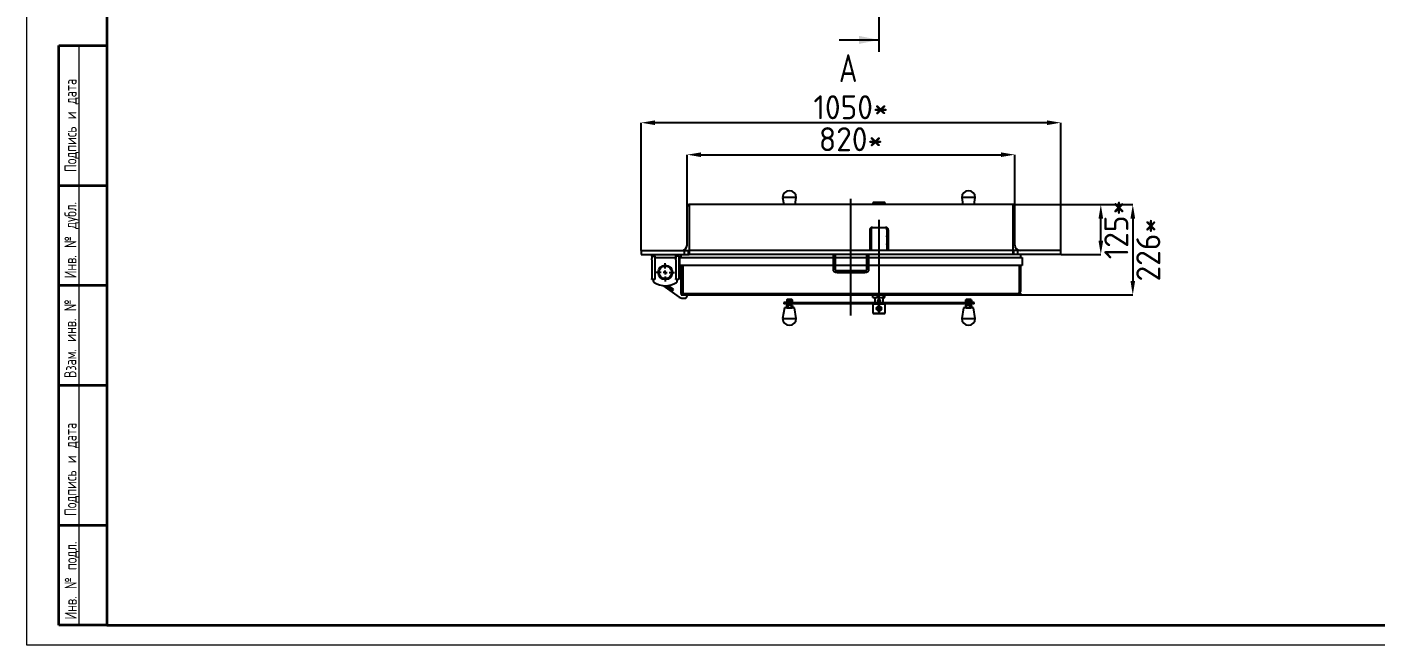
# Model space of a CAD drawing. Header units: millimetres. Extents: x 0 to 594, y 0 to 420.
# Drawn here: x 0 to 337.2, y 0 to 154.6 of the extents above; entities that cross this region are included whole.
import ezdxf

# ---------------------------------------------------------------- set-up
doc = ezdxf.new("R2010")
doc.units = ezdxf.units.MM
doc.header["$PDSIZE"] = -1
doc.layers.add('FORMAT', color=7, linetype='Continuous')
doc.layers.add('HIDDEN', color=30, linetype='Continuous', plot=False)
doc.styles.add('GOST-2.304_Type-B', font='')
doc.styles.add('SLDTEXTSTYLE0', font='TXT', dxfattribs={"width": 0.7, "bigfont": 'bigfont'})
doc.styles.add('SLDTEXTSTYLE1', font='TXT', dxfattribs={"width": 0.7})
doc.styles.get('GOST-2.304_Type-B').set_extended_font_data('GOST Common')
doc.dimstyles.new('SLDDIMSTYLE0', dxfattribs={"dimtxt": 3.5, "dimasz": 3.5, "dimexe": 0, "dimexo": 0.0625, "dimgap": 0.875, "dimtad": 2, "dimdec": 1, "dimlfac": 10, "dimrnd": 1e-09, "dimzin": 12, "dimdsep": 46, "dimtxsty": 'SLDTEXTSTYLE1', "dimsah": 1, "dimcen": 0.09, "dimadec": 0, "dimazin": 3, "dimtfac": 1, "dimtdec": 1, "dimtmove": 0, "dimatfit": 0, "dimfxl": 1, "dimfrac": 2, "dimtolj": 1, "dimtzin": 12, "dimarcsym": 0})

# ---------------------------------------------------------------- blocks, each defined once
blk = doc.blocks.new('_D_8')
at = {"layer": 'Defpoints', "color": 0, "lineweight": 0, "transparency": 16777216}
for p in [(246.64, 110.18), (268.64, 110.18), (258.64, 97.68)]:
    blk.add_point(p, dxfattribs=at)
at = {"layer": 'FORMAT', "color": 0, "lineweight": -2, "transparency": 16777216}
for p, q in [((246.71, 110.18), (268.64, 110.18)), ((268.64, 101.18), (268.64, 106.68)), ((258.71, 97.68), (268.64, 97.68))]:
    blk.add_line(p, q, dxfattribs=at)
at = {"layer": 'FORMAT', "color": 0, "lineweight": 0, "transparency": 16777216}
for points in [[(268.06, 106.68), (269.23, 106.68), (268.64, 110.18)], [(268.06, 101.18), (269.23, 101.18), (268.64, 97.68)]]:
    blk.add_solid(points, dxfattribs=at)
at = {"layer": 'FORMAT', "color": 0, "transparency": 16777216, "insert": (269.52, 103.93), "char_height": 6, "attachment_point": 2, "rotation": 90, "style": 'GOST-2.304_Type-B'}
blk.add_mtext('\\A1;125*', dxfattribs=at)
blk = doc.blocks.new('_D_9')
at = {"layer": 'Defpoints', "color": 0, "lineweight": 0, "transparency": 16777216}
for p in [(246.64, 110.18), (248.64, 87.58), (276.64, 87.58)]:
    blk.add_point(p, dxfattribs=at)
at = {"layer": 'FORMAT', "color": 0, "lineweight": -2, "transparency": 16777216}
for p, q in [((246.71, 110.18), (276.64, 110.18)), ((276.64, 106.68), (276.64, 91.08)), ((248.71, 87.58), (276.64, 87.58))]:
    blk.add_line(p, q, dxfattribs=at)
at = {"layer": 'FORMAT', "color": 0, "lineweight": 0, "transparency": 16777216}
for points in [[(276.06, 106.68), (277.23, 106.68), (276.64, 110.18)], [(276.06, 91.08), (277.23, 91.08), (276.64, 87.58)]]:
    blk.add_solid(points, dxfattribs=at)
at = {"layer": 'FORMAT', "color": 0, "transparency": 16777216, "insert": (277.52, 98.88), "char_height": 6, "attachment_point": 2, "rotation": 90, "style": 'GOST-2.304_Type-B'}
blk.add_mtext('\\A1;226*', dxfattribs=at)
blk = doc.blocks.new('_D_10')
at = {"layer": 'Defpoints', "color": 0, "lineweight": 0, "transparency": 16777216}
for p in [(247.14, 122.67), (165.14, 109.72), (247.14, 109.72)]:
    blk.add_point(p, dxfattribs=at)
at = {"layer": 'FORMAT', "color": 0, "lineweight": -2, "transparency": 16777216}
for p, q in [((165.14, 109.78), (165.14, 122.67)), ((168.64, 122.67), (243.64, 122.67)), ((247.14, 109.78), (247.14, 122.67))]:
    blk.add_line(p, q, dxfattribs=at)
at = {"layer": 'FORMAT', "color": 0, "lineweight": 0, "transparency": 16777216}
for points in [[(168.64, 123.25), (168.64, 122.08), (165.14, 122.67)], [(243.64, 123.25), (243.64, 122.08), (247.14, 122.67)]]:
    blk.add_solid(points, dxfattribs=at)
at = {"layer": 'FORMAT', "color": 0, "transparency": 16777216, "insert": (206.14, 129.54), "char_height": 6, "attachment_point": 2, "style": 'GOST-2.304_Type-B'}
blk.add_mtext('\\A1;820*', dxfattribs=at)
blk = doc.blocks.new('_D_11')
at = {"layer": 'Defpoints', "color": 0, "lineweight": 0, "transparency": 16777216}
for p in [(153.64, 130.67), (153.64, 98.68), (258.64, 98.68)]:
    blk.add_point(p, dxfattribs=at)
at = {"layer": 'FORMAT', "color": 0, "lineweight": -2, "transparency": 16777216}
for p, q in [((153.64, 98.74), (153.64, 130.67)), ((255.14, 130.67), (157.14, 130.67)), ((258.64, 98.74), (258.64, 130.67))]:
    blk.add_line(p, q, dxfattribs=at)
at = {"layer": 'FORMAT', "color": 0, "lineweight": 0, "transparency": 16777216}
for points in [[(157.14, 131.25), (157.14, 130.08), (153.64, 130.67)], [(255.14, 131.25), (255.14, 130.08), (258.64, 130.67)]]:
    blk.add_solid(points, dxfattribs=at)
at = {"layer": 'FORMAT', "color": 0, "transparency": 16777216, "insert": (206.14, 137.54), "char_height": 6, "attachment_point": 2, "style": 'GOST-2.304_Type-B'}
blk.add_mtext('\\A1;1050*', dxfattribs=at)
blk = doc.blocks.new('SW_CENTERMARKSYMBOL_1')
at = {"layer": 'FORMAT', "color": 0}
for p, q in [((-1, 0), (-2.3, 0)), ((0, 0), (-0.5, 0)), ((0, 1), (0, 2.3)), ((0, 0), (0, 0.5)), ((0, 0), (0, -0.5)), ((0, 0), (0.5, 0)), ((1, 0), (2.3, 0)), ((0, -1), (0, -2.3))]:
    blk.add_line(p, q, dxfattribs=at)

msp = doc.modelspace()

# ---------------------------------------------------------------- linework, layer by layer
at = {"color": 7, "linetype": 'Continuous', "lineweight": 35}
for p, q in [((20, 415), (20, 5)), ((8, 5), (8, 150)), ((8, 150), (20, 150)), ((8, 115), (20, 115)), ((8, 90), (20, 90)), ((8, 65), (20, 65)), ((8, 30), (20, 30)), ((20, 5), (8, 5)), ((20, 5), (589, 5))]:
    msp.add_line(p, q, dxfattribs=at)
at = {"color": 7, "linetype": 'Continuous', "lineweight": 18}
msp.add_line((13, 150), (13, 5), dxfattribs=at)
at = {"layer": 'FORMAT'}
for p, q in [((213.145, 391.27), (213.145, 148.382)), ((203.145, 151.382), (213.145, 151.382)), ((189.045, 111.966), (189.35, 110.176)), ((191.729, 111.966), (189.045, 111.966)), ((192.445, 111.966), (191.729, 111.966)), ((192.14, 110.176), (192.445, 111.966)), ((206.145, 82.444), (206.145, 111.617)), ((233.845, 111.966), (234.149, 110.176)), ((236.551, 111.966), (233.845, 111.966)), ((237.245, 111.966), (236.551, 111.966)), ((236.94, 110.176), (237.245, 111.966)), ((165.145, 100.076), (165.145, 109.716)), ((165.605, 110.176), (165.645, 110.176)), ((246.645, 110.176), (165.645, 110.176)), ((165.645, 110.176), (165.645, 109.716)), ((165.645, 109.716), (165.645, 100.076)), ((211.675, 110.726), (211.595, 110.646)), ((211.595, 110.646), (211.595, 110.176)), ((213.142, 110.646), (211.595, 110.646)), ((214.615, 110.726), (211.675, 110.726)), ((214.695, 110.646), (213.142, 110.646)), ((214.695, 110.646), (214.615, 110.726)), ((214.695, 110.176), (214.695, 110.646)), ((246.685, 110.176), (246.645, 110.176)), ((246.645, 110.176), (246.645, 109.716)), ((246.645, 109.716), (246.645, 100.076)), ((247.145, 100.076), (247.145, 109.716)), ((213.145, 106.396), (213.145, 82.956)), ((210.845, 103.876), (211.145, 103.876)), ((210.845, 103.876), (210.845, 98.676)), ((211.145, 103.876), (211.145, 98.676)), ((211.215, 102.405), (211.145, 102.317)), ((211.145, 102.276), (211.215, 102.366)), ((211.215, 103.876), (211.215, 98.676)), ((211.495, 104.476), (211.445, 104.476)), ((211.495, 104.476), (214.795, 104.476)), ((214.845, 104.476), (214.795, 104.476)), ((215.074, 103.876), (215.074, 98.676)), ((215.145, 102.317), (215.074, 102.405)), ((215.145, 102.102), (215.074, 102.203)), ((215.445, 103.876), (215.145, 103.876)), ((215.145, 103.876), (215.145, 98.676)), ((215.445, 103.876), (215.445, 98.676)), ((153.645, 98.676), (153.645, 97.676)), ((153.645, 98.676), (164.445, 98.676)), ((164.445, 98.676), (164.445, 97.676)), ((164.445, 98.676), (165.445, 98.676)), ((165.445, 98.676), (165.445, 97.676)), ((165.445, 98.676), (165.645, 98.676)), ((165.645, 100.076), (165.645, 98.676)), ((246.645, 98.676), (165.645, 98.676)), ((165.645, 98.676), (165.645, 98.216)), ((165.645, 98.216), (165.645, 97.676)), ((246.645, 100.076), (246.645, 98.676)), ((246.845, 98.676), (246.645, 98.676)), ((246.645, 98.676), (246.645, 98.216)), ((246.645, 98.216), (246.645, 97.676)), ((246.845, 97.676), (246.845, 98.676)), ((247.845, 98.676), (246.845, 98.676)), ((247.845, 97.676), (247.845, 98.676)), ((258.645, 98.676), (247.845, 98.676)), ((258.645, 97.676), (258.645, 98.676)), ((153.645, 97.676), (164.445, 97.676)), ((157.095, 97.276), (156.295, 97.276)), ((156.295, 97.276), (156.295, 96.702)), ((156.295, 96.326), (156.295, 96.702)), ((156.295, 96.326), (156.295, 91.6)), ((156.345, 97.276), (156.345, 97.676)), ((157.095, 96.876), (157.095, 97.676)), ((157.095, 97.276), (157.095, 96.702)), ((162.295, 96.876), (157.095, 96.876)), ((157.095, 96.702), (157.095, 96.326)), ((157.095, 96.326), (157.095, 91.6)), ((162.295, 96.876), (162.295, 97.676)), ((163.095, 97.276), (162.295, 97.276)), ((162.295, 97.276), (162.295, 96.702)), ((162.295, 96.326), (162.295, 96.702)), ((162.295, 96.326), (162.295, 91.6)), ((163.045, 97.276), (163.045, 97.676)), ((163.095, 97.276), (163.095, 96.702)), ((163.095, 96.702), (163.095, 96.326)), ((163.095, 96.326), (163.095, 91.6)), ((163.245, 96.276), (163.095, 96.276)), ((163.245, 94.976), (163.245, 96.276)), ((163.345, 94.976), (163.245, 94.976)), ((163.345, 94.976), (163.345, 96.976)), ((163.345, 96.976), (201.645, 96.976)), ((201.645, 94.976), (163.345, 94.976)), ((163.645, 96.976), (163.645, 97.676)), ((163.645, 88.726), (163.645, 94.976)), ((164.045, 94.976), (164.045, 88.726)), ((164.445, 97.676), (165.445, 97.676)), ((165.445, 97.676), (165.645, 97.676)), ((246.645, 97.676), (165.645, 97.676)), ((201.645, 97.676), (201.645, 94.176)), ((202.145, 97.676), (201.645, 97.676)), ((202.145, 97.676), (202.145, 94.176)), ((202.145, 96.976), (210.145, 96.976)), ((210.145, 94.976), (202.145, 94.976)), ((210.645, 97.676), (210.145, 97.676)), ((210.145, 94.176), (210.145, 97.676)), ((210.645, 94.176), (210.645, 97.676)), ((210.645, 96.976), (248.945, 96.976)), ((248.945, 94.976), (210.645, 94.976)), ((246.845, 97.676), (246.645, 97.676)), ((247.845, 97.676), (246.845, 97.676)), ((258.645, 97.676), (247.845, 97.676)), ((248.245, 94.976), (248.245, 88.726)), ((248.645, 96.976), (248.645, 97.676)), ((248.645, 88.726), (248.645, 94.976)), ((248.945, 96.976), (248.945, 94.976)), ((156.295, 91.476), (156.295, 91.6)), ((157.095, 91.476), (156.295, 91.476)), ((156.695, 91.476), (156.695, 91.134)), ((157.095, 91.6), (157.095, 91.476)), ((162.295, 91.476), (162.295, 91.6)), ((163.095, 91.476), (162.295, 91.476)), ((162.695, 91.134), (162.695, 91.476)), ((163.095, 91.6), (163.095, 91.476)), ((202.645, 93.676), (209.645, 93.676)), ((202.645, 93.176), (209.645, 93.176)), ((159.113, 89.91), (163.176, 87.065)), ((159.791, 89.877), (159.784, 89.867)), ((159.784, 89.867), (161.464, 88.691)), ((159.811, 89.861), (159.79, 89.875)), ((159.811, 89.861), (159.822, 89.877)), ((161.449, 88.714), (159.811, 89.861)), ((161.678, 89.041), (160.413, 89.928)), ((161.705, 89.035), (160.427, 89.93)), ((161.449, 88.714), (161.678, 89.041)), ((161.469, 88.699), (161.449, 88.714)), ((161.464, 88.691), (161.705, 89.035)), ((161.699, 89.027), (161.678, 89.041)), ((163.645, 88.176), (163.645, 88.726)), ((163.645, 87.976), (163.645, 87.576)), ((163.645, 87.976), (164.145, 87.976)), ((164.045, 88.726), (164.045, 88.062)), ((164.145, 87.976), (248.145, 87.976)), ((248.145, 87.976), (248.645, 87.976)), ((248.245, 88.726), (248.245, 88.062)), ((248.645, 87.976), (248.645, 87.576)), ((163.645, 87.576), (164.145, 87.576)), ((164.093, 86.776), (164.645, 86.776)), ((164.145, 87.576), (248.145, 87.576)), ((165.145, 87.276), (165.145, 87.576)), ((189.505, 84.386), (189.045, 81.686)), ((189.345, 85.726), (189.345, 85.326)), ((190.647, 85.726), (189.345, 85.726)), ((190.647, 85.326), (189.345, 85.326)), ((191.985, 84.386), (189.505, 84.386)), ((189.945, 85.886), (189.945, 85.726)), ((190.187, 85.886), (189.945, 85.886)), ((189.945, 85.326), (189.945, 85.166)), ((189.945, 85.166), (191.511, 85.166)), ((190.02, 84.989), (189.996, 84.98)), ((189.996, 84.98), (189.996, 84.491)), ((189.996, 84.491), (190.021, 84.479)), ((190.16, 85.076), (190.018, 84.994)), ((190.018, 84.477), (190.16, 84.396)), ((190.053, 86.32), (190.053, 85.886)), ((190.16, 86.416), (190.088, 86.374)), ((190.148, 86.32), (190.148, 85.886)), ((191.33, 86.416), (190.16, 86.416)), ((191.33, 85.076), (190.16, 85.076)), ((190.16, 84.396), (190.484, 84.396)), ((191.545, 85.886), (190.187, 85.886)), ((190.345, 85.166), (190.345, 85.076)), ((190.345, 84.396), (190.345, 84.386)), ((190.41, 84.491), (190.41, 84.98)), ((190.484, 84.396), (191.33, 84.396)), ((190.647, 85.726), (213.159, 85.726)), ((213.159, 85.326), (190.647, 85.326)), ((190.84, 86.32), (190.84, 85.886)), ((191.145, 85.076), (191.145, 85.166)), ((191.145, 84.386), (191.145, 84.396)), ((191.159, 84.98), (191.159, 84.491)), ((191.402, 86.374), (191.33, 86.416)), ((191.472, 84.994), (191.33, 85.076)), ((191.33, 84.396), (191.472, 84.477)), ((191.437, 86.32), (191.437, 85.886)), ((191.494, 84.98), (191.494, 84.491)), ((191.511, 85.166), (191.545, 85.166)), ((191.545, 85.726), (191.545, 85.886)), ((191.545, 85.166), (191.545, 85.326)), ((192.445, 81.686), (191.985, 84.386)), ((211.675, 85.326), (211.595, 85.246)), ((211.595, 85.246), (211.595, 83.006)), ((213.163, 85.246), (211.595, 85.246)), ((211.643, 86.976), (211.643, 87.576)), ((211.643, 86.976), (212.757, 86.976)), ((212.095, 86.976), (212.095, 85.726)), ((212.757, 86.976), (212.757, 87.576)), ((212.757, 86.976), (214.258, 86.976)), ((213.458, 84.676), (212.881, 84.676)), ((213.159, 85.726), (213.159, 85.326)), ((213.159, 85.726), (235.656, 85.726)), ((235.656, 85.326), (213.159, 85.326)), ((214.695, 85.246), (213.163, 85.246)), ((213.165, 84.776), (213.163, 84.776)), ((213.176, 84.476), (213.171, 84.476)), ((214.195, 85.726), (214.195, 86.976)), ((214.258, 86.976), (214.258, 87.576)), ((214.258, 86.976), (214.646, 86.976)), ((214.695, 85.246), (214.615, 85.326)), ((214.646, 86.976), (214.646, 87.576)), ((214.695, 83.006), (214.695, 85.246)), ((234.305, 84.386), (233.845, 81.686)), ((236.785, 84.386), (234.305, 84.386)), ((234.745, 85.886), (234.745, 85.726)), ((236.345, 85.886), (234.745, 85.886)), ((234.745, 85.326), (234.745, 85.166)), ((234.745, 85.166), (235.504, 85.166)), ((234.815, 84.98), (234.815, 84.491)), ((234.82, 86.32), (234.82, 85.886)), ((234.96, 85.076), (234.866, 85.022)), ((234.866, 84.45), (234.96, 84.396)), ((234.96, 86.416), (234.872, 86.365)), ((236.109, 86.416), (234.96, 86.416)), ((236.13, 85.076), (234.96, 85.076)), ((234.96, 84.396), (235.142, 84.396)), ((235.013, 86.32), (235.013, 85.886)), ((235.028, 84.491), (235.028, 84.98)), ((235.142, 84.396), (236.13, 84.396)), ((235.145, 85.166), (235.145, 85.076)), ((235.145, 84.396), (235.145, 84.386)), ((235.504, 85.166), (236.345, 85.166)), ((236.945, 85.726), (235.656, 85.726)), ((236.945, 85.326), (235.656, 85.326)), ((235.738, 86.32), (235.738, 85.886)), ((235.758, 84.98), (235.758, 84.491)), ((235.945, 85.076), (235.945, 85.166)), ((235.945, 84.386), (235.945, 84.396)), ((236.13, 86.416), (236.109, 86.416)), ((236.217, 86.365), (236.13, 86.416)), ((236.223, 85.022), (236.13, 85.076)), ((236.13, 84.396), (236.223, 84.45)), ((236.274, 84.98), (236.222, 85.021)), ((236.274, 84.491), (236.222, 84.45)), ((236.269, 86.32), (236.269, 85.886)), ((236.274, 84.98), (236.274, 84.491)), ((236.345, 85.726), (236.345, 85.886)), ((236.345, 85.166), (236.345, 85.326)), ((237.245, 81.686), (236.785, 84.386)), ((236.945, 85.326), (236.945, 85.726)), ((248.145, 87.576), (248.645, 87.576)), ((189.045, 81.686), (189.752, 81.686)), ((189.752, 81.686), (192.445, 81.686)), ((211.595, 83.006), (211.675, 82.926)), ((211.595, 83.006), (213.163, 83.006)), ((211.675, 82.926), (214.615, 82.926)), ((212.588, 84.176), (212.593, 84.176)), ((212.881, 83.676), (213.458, 83.676)), ((213.163, 83.576), (213.165, 83.576)), ((213.163, 83.006), (214.695, 83.006)), ((213.171, 83.876), (213.176, 83.876)), ((214.615, 82.926), (214.695, 83.006)), ((233.845, 81.686), (234.574, 81.686)), ((234.574, 81.686), (237.245, 81.686))]:
    msp.add_line(p, q, dxfattribs=at)
at = {"layer": 'FORMAT', "flags": 128}
for points in [[(211.145, 102.176), (211.163, 102.448), (211.215, 102.703)], [(211.215, 102.203), (211.186, 102.162), (211.145, 102.102)], [(211.423, 104.474), (211.329, 104.423), (211.258, 104.311), (211.231, 104.224), (211.215, 104.121), (211.21, 104.003), (211.215, 103.876)], [(214.895, 104.474), (214.895, 104.474), (214.892, 104.474), (214.884, 104.474), (214.871, 104.475), (214.856, 104.476), (214.845, 104.476)], [(215.074, 103.876), (215.077, 104.012), (215.071, 104.132), (215.056, 104.232), (215.032, 104.311), (214.963, 104.418), (214.91, 104.459), (214.866, 104.474)], [(215.074, 102.703), (215.126, 102.448), (215.145, 102.176)], [(215.074, 102.366), (215.132, 102.293), (215.145, 102.276)], [(163.679, 87.976), (163.656, 88.059), (163.645, 88.176)], [(190.053, 86.32), (190.078, 86.364), (190.104, 86.378), (190.148, 86.32)], [(190.84, 86.32), (191.139, 86.378), (191.437, 86.32)], [(191.437, 86.32), (191.412, 86.364), (191.4, 86.371)], [(212.588, 84.176), (212.742, 84.443), (212.877, 84.676)], [(212.881, 84.676), (212.727, 84.408), (212.593, 84.176)], [(213.021, 84.436), (213.119, 84.471), (213.171, 84.476)], [(234.815, 84.98), (234.871, 85.024), (234.929, 85.038), (235.028, 84.98)], [(234.815, 84.491), (234.871, 84.447), (234.929, 84.434), (235.028, 84.491)], [(234.82, 86.32), (234.87, 86.364), (234.923, 86.378), (235.013, 86.32)], [(235.013, 86.32), (235.376, 86.378), (235.738, 86.32)], [(236.269, 86.32), (236.219, 86.364), (236.217, 86.365)], [(213.458, 83.676), (213.614, 83.943), (213.747, 84.176)]]:
    msp.add_lwpolyline(points, dxfattribs=at)
at = {"layer": 'FORMAT'}
for centre, radius in [((159.695, 93.226), 1.8), ((159.695, 93.226), 1.6), ((213.165, 84.176), 0.6), ((213.171, 84.176), 0.45), ((213.157, 86.176), 0.3), ((213.176, 84.176), 0.3), ((213.177, 84.176), 0.2)]:
    msp.add_circle(centre, radius, dxfattribs=at)
for centre, radius, start, end in [((190.745, 111.966), 1.7, 360, 180), ((235.545, 111.966), 1.7, 360, 180), ((165.605, 109.716), 0.46, 90, 180), ((246.685, 109.716), 0.46, 0, 90), ((211.445, 103.876), 0.6, 94.29723, 180), ((211.42, 103.881), 0.275, 138.87157, 181.18054), ((211.445, 103.877), 0.599, 89.99478, 94.725), ((211.445, 105.075), 0.601, 267.91804, 274.7722), ((214.845, 105.074), 0.601, 265.22554, 272.04093), ((214.845, 103.876), 0.6, 360, 85.70278), ((214.874, 103.883), 0.27, 358.39753, 42.42469), ((163.745, 100.076), 1.4, 270, 0), ((211.345, 100.376), 0.2, 180, 229.72578), ((214.945, 100.376), 0.2, 310.27422, 0), ((248.545, 100.076), 1.4, 180, 270), ((157.195, 91.134), 0.5, 180, 236.25101), ((162.195, 91.134), 0.5, 303.74899, 0), ((202.645, 94.176), 1, 180, 270), ((202.645, 94.176), 0.5, 180, 270), ((209.645, 94.176), 1, 270, 0), ((209.645, 94.176), 0.5, 270, 0), ((159.695, 94.876), 5, 236.25101, 303.74899), ((164.395, 88.726), 0.75, 180, 242.18186), ((164.395, 88.726), 0.75, 242.18186, 270), ((247.895, 88.726), 0.75, 270, 297.81814), ((247.895, 88.726), 0.75, 297.81814, 0), ((164.093, 88.376), 1.6, 235, 270), ((164.645, 87.276), 0.5, 270, 0), ((190.203, 84.634), 0.403, 59.15251, 120.84749), ((190.203, 84.838), 0.403, 239.15251, 300.84749), ((190.494, 85.305), 1.073, 71.17835, 108.82165), ((190.784, 83.786), 1.251, 72.57738, 107.42262), ((190.784, 85.685), 1.251, 252.57738, 287.42262), ((191.32, 84.777), 0.259, 54.84556, 128.51971), ((191.326, 84.71), 0.276, 232.54329, 307.45671), ((213.163, 84.176), 0.6, 90.00293, 269.99707), ((213.171, 84.176), 0.3, 120.00162, 269.99645), ((213.133, 86.176), 0.3, 269.95242, 90.04758), ((131.44, 36.992), 94.873, 29.82399, 30.17266), ((235.393, 83.849), 1.189, 72.1254, 107.87461), ((235.393, 85.623), 1.189, 252.12539, 287.87461), ((236.004, 85.732), 0.645, 65.67737, 114.32263), ((236.016, 84.426), 0.611, 65.00899, 114.99101), ((236.016, 85.045), 0.611, 245.00899, 294.99101), ((190.745, 81.686), 1.7, 180, 0), ((294.83, 131.321), 94.797, 209.82385, 210.1728), ((130.574, 36.492), 94.873, 29.82399, 30.17266), ((235.545, 81.686), 1.7, 180, 0)]:
    msp.add_arc(centre, radius, start, end, dxfattribs=at)
msp.add_solid([(213.145, 151.382), (208.145, 152.382), (208.145, 150.382)], dxfattribs=at)
at = {"layer": 'HIDDEN', "color": 1, "lineweight": 18}
for p, q in [((0, 0), (0, 420)), ((594, 0), (0, 0))]:
    msp.add_line(p, q, dxfattribs=at)

# ---------------------------------------------------------------- block references
at = {"layer": 'FORMAT'}
msp.add_blockref('SW_CENTERMARKSYMBOL_1', (159.695, 93.226), dxfattribs=at)

# ---------------------------------------------------------------- texts
at = {"color": 7, "linetype": 'Continuous', "lineweight": 0, "char_height": 3, "attachment_point": 1, "rotation": 90, "style": 'SLDTEXTSTYLE0'}
for s, insert in [('Подпись и дата', (9.403, 118.347)), ('Инв. № дубл.', (9.384, 91.754)), ('Взам. инв. №', (9.342, 66.804)), ('Подпись и дата', (9.398, 32.301)), ('Инв. № подл.', (9.455, 6.408))]:
    msp.add_mtext(s, dxfattribs=dict(at, insert=insert))
at = {"layer": 'FORMAT', "insert": (203.145, 147.824), "char_height": 7, "attachment_point": 1, "style": 'SLDTEXTSTYLE0'}
msp.add_mtext('А', dxfattribs=at)

# ---------------------------------------------------------------- dimensions: what is measured, and where the dimension line sits
at = {"layer": 'FORMAT'}
for base, p1, p2, angle, picture, middle in [((153.645, 130.666), (258.645, 98.676), (153.645, 98.676), 0, '_D_11', (206.145, 130.666)), ((247.145, 122.666), (165.145, 109.716), (247.145, 109.716), 0, '_D_10', (206.145, 122.666)), ((268.645, 110.176), (258.645, 97.676), (246.645, 110.176), 90, '_D_8', (268.645, 103.926)), ((276.645, 87.576), (246.645, 110.176), (248.645, 87.576), 90, '_D_9', (276.645, 98.876))]:
    dim = msp.add_linear_dim(base=base, p1=p1, p2=p2, angle=angle, text='<>*', dimstyle='SLDDIMSTYLE0', override={"dimtxt": 6, "dimtxsty": 'GOST-2.304_Type-B'}, dxfattribs=at)
    dim.commit()
    dim.dimension.update_dxf_attribs({"geometry": picture, "text_midpoint": middle, "dimtype": 160})

doc.saveas('drawing.dxf')
